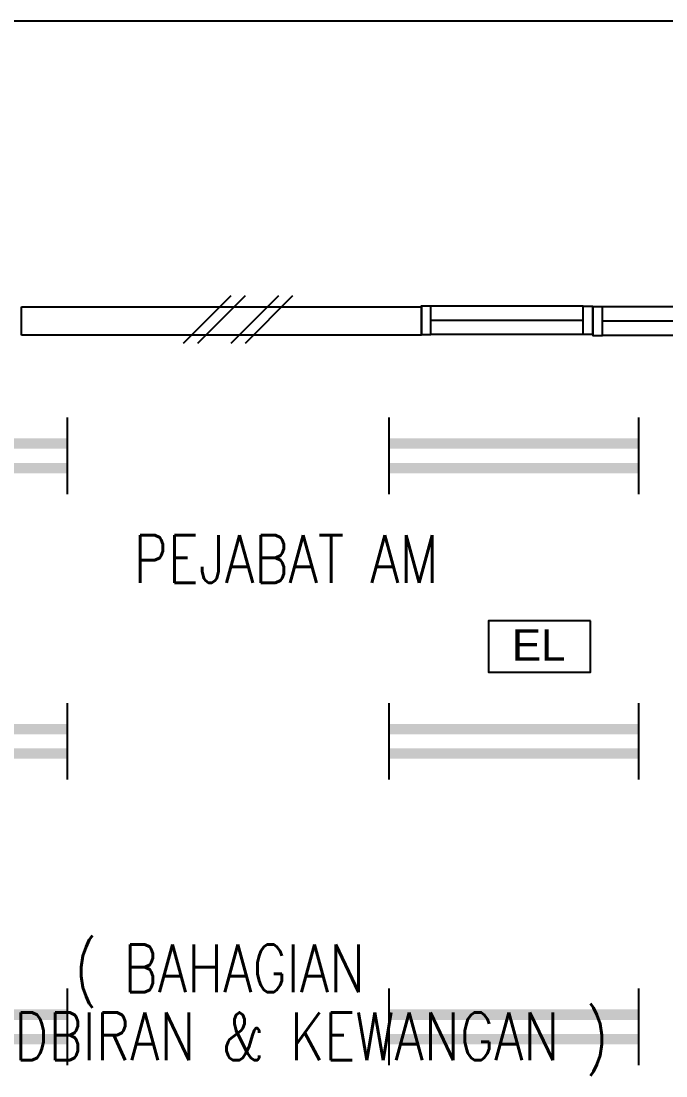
# Model space of a CAD drawing. Header units: inches. Extents: x -106706990 to 300603, y -86718466 to 1728185.
# Drawn here: x 22286 to 25672, y 40314 to 45854 of the extents above; entities that cross this region are included whole.
import ezdxf
from ezdxf.enums import TextEntityAlignment as Align

# ---------------------------------------------------------------- set-up
doc = ezdxf.new("R2010")
doc.units = ezdxf.units.IN
doc.header["$MEASUREMENT"] = 0
for name, color, linetype in [('A-DRAIN', 9, 'Continuous'), ('A-ROOMSYM', 3, 'Continuous'), ('A-WALL', 1, 'Continuous'), ('A-WIN', 9, 'Continuous'), ('A-WLH', 7, 'Continuous'), ('EL LIGHT', 6, 'Continuous'), ('LAMP', 5, 'Continuous')]:
    doc.layers.add(name, color=color, linetype=linetype)
doc.styles.add('arial', font='arial.ttf')
doc.styles.add('style1', font='romans.shx', dxfattribs={"height": 750})

# ---------------------------------------------------------------- blocks, each defined once
blk = doc.blocks.new('A$C04C40081')
at = {"layer": 'A-WIN', "color": 8}
for p, q in [((850, 150), (50, 150)), ((850, 75), (50, 75)), ((850, 0), (50, 0))]:
    blk.add_line(p, q, dxfattribs=at)
at = {"layer": 'A-WIN', "color": 8, "linetype": 'Continuous'}
for points in [[(50, 150), (0, 150), (0, 0), (50, 0)], [(850, 150), (900, 150), (900, 0), (850, 0)]]:
    blk.add_lwpolyline(points, close=True, dxfattribs=at)
blk = doc.blocks.new('YBC 236')
at = {"layer": 'LAMP'}
for points, const_width in [([(-134681.8, 193808.3), (-134681.8, 193533.1)], 10.9), ([(-133371.4, 193808.3), (-133371.4, 193533.1)], 10.9), ([(-134681.8, 193670.7), (-133371.4, 193670.7)], 54.6), ([(-134681.8, 193679.4), (-134681.8, 193404.2)], 10.9), ([(-133371.4, 193679.4), (-133371.4, 193404.2)], 10.9), ([(-134681.8, 193541.8), (-133371.4, 193541.8)], 54.6)]:
    blk.add_lwpolyline(points, dxfattribs=dict(at, const_width=const_width))
blk = doc.blocks.new('*U246')
at = {"layer": 'LAMP'}
blk.add_blockref('YBC 236', (134026.6, -193606.2, -5.5), dxfattribs=at)
blk = doc.blocks.new('*U247')
at = {"layer": 'LAMP', "color": 0, "linetype": 'ByBlock', "lineweight": -2, "transparency": 16777216}
for p in [(0, 3000), (3000, 3000), (0, 1500), (3000, 1500), (0, 0), (3000, 0)]:
    blk.add_blockref('*U246', p, dxfattribs=at)
blk = doc.blocks.new('EMERGENCY LIGHT')
at = {"layer": 'EL LIGHT', "color": 6}
blk.add_lwpolyline([(49517.9, 4899.8), (48981.4, 4899.8), (48981.4, 4629.5), (49517.9, 4629.5)], close=True, dxfattribs=at)
at = {"layer": 'EL LIGHT', "color": 6, "style": 'arial'}
blk.add_text('EL', height=164.84, dxfattribs=at).set_placement((49104.8, 4689.8))

msp = doc.modelspace()

# ---------------------------------------------------------------- linework, layer by layer
at = {"layer": 'A-DRAIN', "color": 8, "linetype": 'Continuous', "ltscale": 1000}
msp.add_line((44338.8, 45854.4), (18838.8, 45854.4), dxfattribs=at)
at = {"layer": 'A-WALL', "color": 8, "linetype": 'Continuous', "ltscale": 900}
for p, q in [((22288.8, 44354.4), (24388.8, 44354.4)), ((22288.8, 44204.4), (22288.8, 44354.4)), ((24388.8, 44354.4), (24388.8, 44204.4)), ((24388.8, 44204.4), (22288.8, 44204.4))]:
    msp.add_line(p, q, dxfattribs=at)
at = {"layer": 'A-WLH', "color": 8}
for p, q in [((23138.6, 44162.8), (23388.6, 44412.8)), ((23213.6, 44162.8), (23463.6, 44412.8)), ((23388.6, 44162.8), (23638.6, 44412.8)), ((23463.6, 44162.8), (23713.6, 44412.8))]:
    msp.add_line(p, q, dxfattribs=at)

# ---------------------------------------------------------------- block references
at = {"layer": 'A-WIN', "color": 8}
for p in [(24387.3, 44207.4), (25288.2, 44203.7)]:
    msp.add_blockref('A$C04C40081', p, dxfattribs=at)
at = {"layer": 'LAMP', "color": 0}
for name, p in [('*U247', (21873.4, 40571.1)), ('EMERGENCY LIGHT', (-24241.5, 37804.9))]:
    msp.add_blockref(name, p, dxfattribs=at)

# ---------------------------------------------------------------- texts
at = {"layer": 'A-ROOMSYM', "color": 8, "style": 'style1', "width": 0.8}
for s, p in [('PEJABAT AM', (23677.9, 42904.3)), ('( BAHAGIAN ', (23398.3, 40754)), ('PENTADBIRAN & KEWANGAN )', (23398.3, 40397.3))]:
    msp.add_text(s, height=250, dxfattribs=at).set_placement(p, align=Align.CENTER)

doc.saveas('drawing.dxf')
